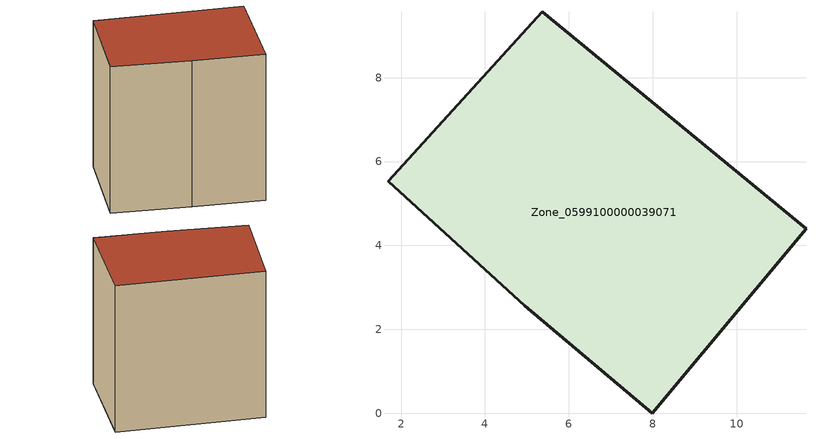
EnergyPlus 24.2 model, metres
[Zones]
Zone_0599100000039071
 floor ground (C_G): 7.99,0 4.95,2.56 1.7,5.53 5.37,9.57 11.66,4.4 z0
 wall outside (C_F): 5.37,9.57 1.7,5.53 4.95,2.56 7.99,0 11.66,4.4 5.37,9.57 z0:8.69
 roof outside (C_R): 4.95,2.56 7.99,0 11.66,4.4 5.37,9.57 1.7,5.53 z8.69
[BUILDING]
Pand.0599100000039071: North Axis=0; Terrain=City; Loads Convergence Tolerance Value=0.04; Temperature Convergence Tolerance Value=0.4; Solar Distribution=FullExterior; Maximum Number of Warmup Days=25; Minimum Number of Warmup Days=1
[Site:Location]
Rotterdam.The.Hague.AP_ZH_NLD Design_Conditions: Latitude=51.96; Longitude=4.45; Time Zone=1; Elevation=-4.5
[SITE:GROUNDTEMPERATURE:BUILDINGSURFACE]
18, 18, 18, 18, 18, 18, 18, 18, 18, 18, 18, 18
[MATERIAL] Thermal Absorptance=0.9; Solar Absorptance=0.7; Visible Absorptance=0.7
Name | Roughness | Thickness | Conductivity | Density | Specific Heat
G.TC.1946 | MediumSmooth | 0.15 | 1 | 540 | 1210
F.TC.1946 | Rough | 0.3 | 0.857143 | 1920 | 840
R.TC.1946 | MediumRough | 0.2 | 0.909091 | 1500 | 1000
[CONSTRUCTION]
C_G: G.TC.1946
C_F: F.TC.1946
C_R: R.TC.1946
[ZONE]
Zone_0599100000039071: Type=1; Multiplier=1; Ceiling Height=Autocalculate; Volume=Autocalculate; Floor Area=autocalculate; Part of Total Floor Area=Yes
[ZONEINFILTRATION:DESIGNFLOWRATE]
Infil_Zone_0599100000039071: Zone or ZoneList or Space or SpaceList=Zone_0599100000039071; Schedule=AlwaysOn; Design Flow Rate Calculation Method=Flow/Area; Flow Rate per Floor Area=0.003; Constant Term Coefficient=1; Temperature Term Coefficient=0; Velocity Term Coefficient=0; Velocity Squared Term Coefficient=0
[HVACTEMPLATE:ZONE:IDEALLOADSAIRSYSTEM]
Zone_0599100000039071: Maximum Heating Supply Air Temperature=50; Minimum Cooling Supply Air Temperature=13; Maximum Heating Supply Air Humidity Ratio=0.0156; Minimum Cooling Supply Air Humidity Ratio=0.0077; Heating Limit=NoLimit; Cooling Limit=NoLimit; Dehumidification Control Type=ConstantSensibleHeatRatio; Cooling Sensible Heat Ratio=0.7; Dehumidification Setpoint=60; Humidification Control Type=None; Humidification Setpoint=30; Outdoor Air Method=None; Outdoor Air Flow Rate per Person=0.00944; Outdoor Air Flow Rate per Zone Floor Area=0; Outdoor Air Flow Rate per Zone=0; Demand Controlled Ventilation Type=None; Outdoor Air Economizer Type=NoEconomizer; Heat Recovery Type=None; Sensible Heat Recovery Effectiveness=0.7; Latent Heat Recovery Effectiveness=0.65
[ZONECONTROL:THERMOSTAT]
ThermostatControl_Zone_0599100000039071: Zone or ZoneList=Zone_0599100000039071; Control Type Schedule=DualSetpointControlType; Control 1=Thermostat_Zone_0599100000039071; Temperature Difference Between Cutout And Setpoint=0
[THERMOSTATSETPOINT:DUALSETPOINT]
Thermostat_Zone_0599100000039071: Heating Setpoint Temperature Schedule=HeatingSetpoint_Zone_0599100000039071; Cooling Setpoint Temperature Schedule=CoolingSetpoint_Zone_0599100000039071
[SCHEDULE:COMPACT]
HeatingSetpoint_Zone_0599100000039071: Through: 12/31, For: AllDays, Until: 24:00, 21
CoolingSetpoint_Zone_0599100000039071: Through: 12/31, For: AllDays, Until: 24:00, 24
DualSetpointControlType: Through: 12/31, For: AllDays, Until: 24:00, 4
AlwaysOn: Through: 12/31, For: AllDays, Until: 24:00, 1
